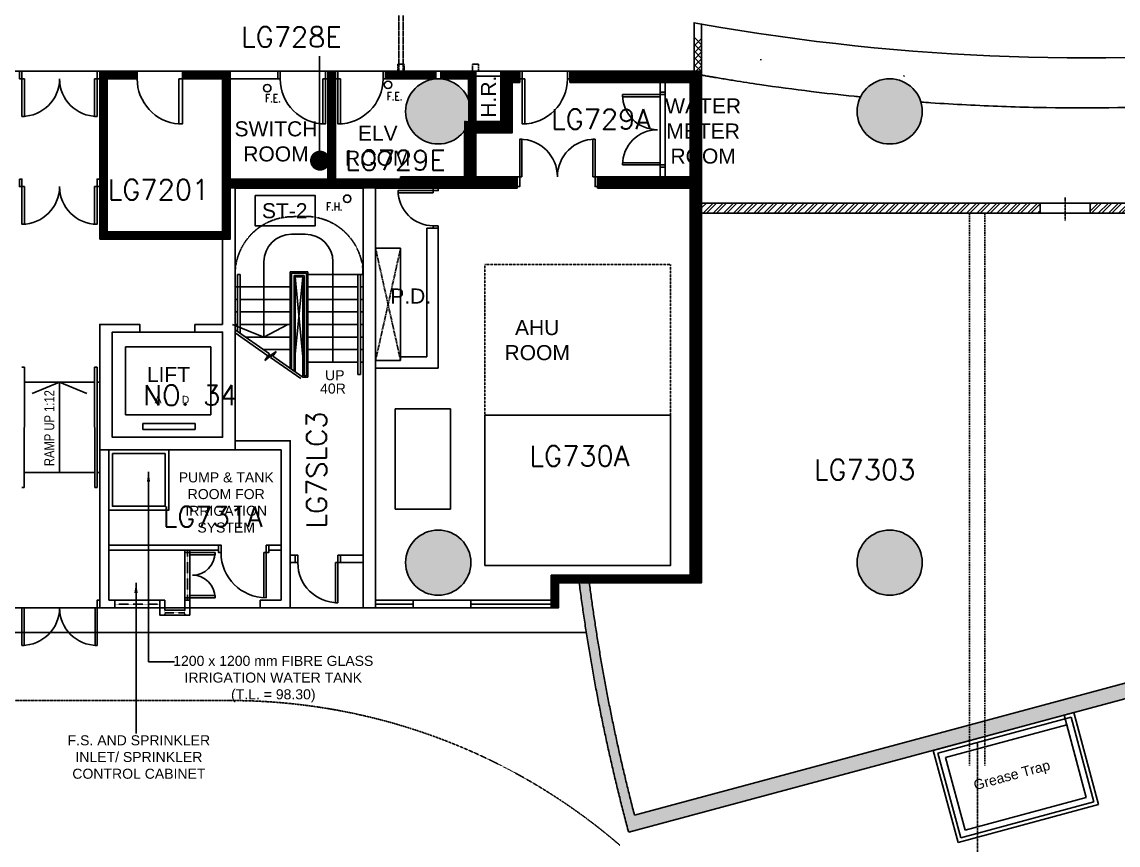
# Model space of a CAD drawing. Header units: millimetres. Extents: x -203861 to 22103, y -44552 to 100121.
# Drawn here: x -110300 to -88446, y 1167 to 17585 of the extents above; entities that cross this region are included whole.
import ezdxf

# ---------------------------------------------------------------- set-up
doc = ezdxf.new("R2010")
doc.units = ezdxf.units.MM
for name, pattern in [('s2097a$0$CENTER', [2, 1.25, -0.25, 0.25, -0.25]), ('s2097a$0$HIDDEN', [0.375, 0.25, -0.125]), ('s2097a$0$HIDDEN2', [4.7625, 3.175, -1.5875]), ('s2097a$0$LG5plan$0$HIDDEN', [0.375, 0.25, -0.125]), ('s2097a$0$LG7plan$0$DASHED', [19.05, 12.7, -6.35]), ('s2097a$0$LG7plan$0$HIDDEN', [9.525, 6.35, -3.175])]:
    doc.linetypes.add(name, pattern=pattern)
for name, color, linetype in [('s2097a$0$A-glaz', 1, 'Continuous'), ('s2097a$0$A-WallExt', 3, 'Continuous'), ('s2097a$0$Canteen', 6, 'Continuous'), ('s2097a$0$ceiling', 3, 'Continuous'), ('s2097a$0$Cloud', 1, 'Continuous'), ('s2097a$0$core2905$0$A-glaz', 1, 'Continuous'), ('s2097a$0$core2905$0$dr', 1, 'Continuous'), ('s2097a$0$core2905$0$txt1', 4, 'Continuous'), ('s2097a$0$core2905$0$txt2', 4, 'Continuous'), ('s2097a$0$dr', 1, 'Continuous'), ('s2097a$0$EVA', 7, 's2097a$0$HIDDEN'), ('s2097a$0$Ex-.Rm_Name', 4, 'Continuous'), ('s2097a$0$Hatch', 8, 'Continuous'), ('s2097a$0$LG1$0$wall to be demolish', 7, 'Continuous'), ('s2097a$0$LG5plan$0$buila', 14, 's2097a$0$LG5plan$0$HIDDEN'), ('s2097a$0$LG7plan$0$A-WallExt', 3, 'Continuous'), ('s2097a$0$LG7plan$0$Cloud', 1, 'Continuous'), ('s2097a$0$LG7plan$0$core2905$0$dr', 1, 'Continuous'), ('s2097a$0$LG7plan$0$dr', 1, 'Continuous'), ('s2097a$0$LG7plan$0$fitments', 1, 'Continuous'), ('s2097a$0$LG7plan$0$txt1', 4, 'Continuous'), ('s2097a$0$LG7plan$0$wal', 3, 'Continuous'), ('s2097a$0$LG7plan$0$walc', 1, 'Continuous'), ('s2097a$0$lift', 4, 'Continuous'), ('s2097a$0$LP - Built-in Furn (High)', 2, 'Continuous'), ('s2097a$0$LP - Built-in Furn (Low) DN', 2, 'Continuous'), ('s2097a$0$LP - Screen Partition', 3, 'Continuous'), ('s2097a$0$ROOM-NO', 4, 'Continuous'), ('s2097a$0$s2118a$0$20', 7, 'Continuous'), ('s2097a$0$stair', 1, 'Continuous'), ('s2097a$0$Structure', 2, 'Continuous'), ('s2097a$0$Text-1', 1, 'Continuous'), ('s2097a$0$ust-drain2', 3, 'Continuous'), ('s2097a$0$wal', 3, 'Continuous'), ('s2097a$0$walc', 1, 'Continuous')]:
    doc.layers.add(name, color=color, linetype=linetype)
doc.styles.add('s2097a$0$ARIAL', font='arial.ttf', dxfattribs={"width": 0.8})
doc.styles.add('s2097a$0$core2905$0$Standard', font='txt')
doc.styles.add('s2097a$0$ROMAND', font='romand.shx', dxfattribs={"height": 150})
doc.styles.add('s2097a$0$ROMANS', font='romans.shx', dxfattribs={"width": 0.8})
doc.styles.add('s2097a$0$STANDARD', font='SIMPLEX')
doc.styles.add('s2097a$0$txt1LG7$0$Standard', font='TAHOMA.TTF')
doc.dimstyles.new('s2097a$0$txt1LG7$0$ISO-25', dxfattribs={"dimtxt": 2.5, "dimasz": 2.5, "dimexe": 1.25, "dimexo": 0.625, "dimtad": 1, "dimtxsty": 's2097a$0$txt1LG7$0$Standard', "dimcen": 2.5, "dimadec": 0, "dimazin": 0, "dimtfac": 1, "dimtmove": 0, "dimatfit": 3, "dimfxl": 1, "dimarcsym": 0})
pattern_1 = [(45, (-1932086.314, -565739.1127), (-2.2450640303, 2.2450640303), [])]

# ---------------------------------------------------------------- blocks, each defined once
blk = doc.blocks.new('s2097a$0$SY-FE001')
blk.add_circle((0, 0), 0.75)
at = {"style": 's2097a$0$ROMANS', "width": 0.8}
blk.add_attdef('F.E.1', (1.5, 0.75), '', height=1.6, dxfattribs=at)
blk = doc.blocks.new('s2097a$0$d900')
at = {"layer": 's2097a$0$dr', "linetype": 'Continuous'}
for points in [[(-113717, -86306), (-113717, -86356), (-113867, -86356), (-113867, -86306)], [(-113867, -86406), (-113867, -86356), (-114767, -86356), (-114767, -86406)]]:
    blk.add_lwpolyline(points, close=True, dxfattribs=at)
blk.add_arc((-113867, -86356), 900, 180, 270, dxfattribs=at)
blk = doc.blocks.new('s2097a$0$LG7plan$0$d900')
at = {"layer": 's2097a$0$LG7plan$0$dr', "linetype": 'Continuous'}
for points in [[(-113717, -86306), (-113717, -86356), (-113867, -86356), (-113867, -86306)], [(-113867, -86406), (-113867, -86356), (-114767, -86356), (-114767, -86406)]]:
    blk.add_lwpolyline(points, close=True, dxfattribs=at)
blk.add_arc((-113867, -86356), 900, 180, 270, dxfattribs=at)
blk = doc.blocks.new('s2097a')
h = blk.add_hatch()
h.set_pattern_fill('ANSI37', color=8, scale=30, style=0)
h.set_pattern_definition([(45, (-1932086.31, -565739.11), (-67.351921, 67.351921), []), (135, (-1932086.31, -565739.11), (-67.351921, -67.351921), [])])
h.paths.add_polyline_path([(-96749.8, 17240.4), (-96899.8, 17267.4), (-96899.3, 16600.1), (-96749.3, 16600.1)])
h = blk.add_hatch()
h.set_pattern_fill('ANSI32', color=8, scale=15, style=0)
h.set_pattern_definition([(45, (-1932086.31, -565819.11), (-101.027881, 101.027881), []), (45, (-1932018.96, -565819.11), (-101.027881, 101.027881), [])])
h.paths.add_polyline_path([(-89999.9, 13770.6), (-89999.9, 13970.6), (-96749.7, 13970.6), (-96749.8, 13770.6)])
h.paths.add_polyline_path([(-85899.9, 13770.6), (-85899.9, 13970.6), (-87716.2, 13970.6), (-87735.1, 13951.7), (-87754.1, 13970.6), (-88999.9, 13970.6), (-88999.9, 13770.6)])
at = {"layer": 's2097a$0$Hatch'}
h = blk.add_hatch(dxfattribs=at)
h.set_pattern_fill('ANSI31', color=256, style=0)
h.set_pattern_definition([(45, (-532062.9428, -46333.6953), (-2.24506403, 2.24506403), [])])
edge = h.paths.add_edge_path()
edge.add_line((-106149.9, 14450.1), (-106149.9, 16600.1))
edge.add_line((-106149.9, 16600.1), (-106299.9, 16600.1))
edge.add_line((-106299.9, 13400.1), (-106299.9, 16600.1))
edge.add_line((-106299.9, 13250.1), (-106149.9, 13250.1))
edge.add_line((-106149.9, 13250.1), (-106149.9, 14450.1))
edge.add_line((-108749.9, 13250.1), (-106299.9, 13250.1))
edge.add_line((-106299.9, 13400.1), (-108599.9, 13400.1))
edge.add_line((-108599.9, 13400.1), (-108599.9, 16600.1))
edge.add_line((-108749.9, 13250.1), (-108749.9, 16600.1))
edge.add_line((-108749.9, 16600.1), (-108599.9, 16600.1))
h = blk.add_hatch(dxfattribs=at)
h.set_pattern_fill('ANSI31', color=256, style=0)
h.set_pattern_definition(pattern_1)
edge = h.paths.add_edge_path()
edge.add_line((-108599.9, 16450.1), (-108003, 16450.1))
edge.add_line((-108003, 16450.1), (-108003, 16600.1))
edge.add_line((-108003, 16600.1), (-108599.9, 16600.1))
edge.add_line((-108599.9, 16450.1), (-108599.9, 16600.1))
h = blk.add_hatch(dxfattribs=at)
h.set_pattern_fill('ANSI31', color=256, style=0)
h.set_pattern_definition(pattern_1)
edge = h.paths.add_edge_path()
edge.add_line((-106299.9, 16450.1), (-106299.9, 16600.1))
edge.add_line((-106299.9, 16450.1), (-107099.9, 16450.1))
edge.add_line((-107099.9, 16450.1), (-107099.9, 16600.1))
edge.add_line((-107099.9, 16600.1), (-106299.9, 16600.1))
h = blk.add_hatch(dxfattribs=at)
h.set_pattern_fill('ANSI31', color=256, style=0)
h.set_pattern_definition(pattern_1)
edge = h.paths.add_edge_path()
edge.add_line((-106149.9, 14270.1), (-106149.9, 14450.1))
edge.add_line((-106149.9, 14450.1), (-104199.9, 14450.1))
edge.add_line((-104199.9, 14450.1), (-104199.9, 16600.1))
edge.add_line((-104199.9, 16600.1), (-104049.9, 16600.1))
edge.add_line((-104049.9, 16600.1), (-104049.9, 14450.1))
edge.add_line((-104049.9, 14450.1), (-103249.9, 14450.1))
edge.add_line((-103249.9, 14450.1), (-103249.9, 14270.1))
edge.add_line((-103249.9, 14270.1), (-106149.9, 14270))
h = blk.add_hatch(dxfattribs=at)
h.set_pattern_fill('ANSI31', color=256, style=0)
h.set_pattern_definition(pattern_1)
edge = h.paths.add_edge_path()
edge.add_line((-100749.7, 16600), (-100374.7, 16600))
edge.add_line((-100374.7, 16600), (-100374.7, 16375))
edge.add_line((-100374.7, 16375), (-100524.7, 16375))
edge.add_line((-100524.7, 16375), (-100524.7, 15375.1))
edge.add_line((-100524.7, 15375.1), (-101249.9, 15375))
edge.add_line((-101249.9, 15375), (-101249.9, 14495))
edge.add_line((-101249.9, 14495), (-100424.5, 14495.1))
edge.add_line((-100424.5, 14495.1), (-100424.5, 14270))
edge.add_line((-100424.5, 14270), (-103249.9, 14270.1))
edge.add_line((-103249.9, 14270.1), (-103249.9, 14450.1))
edge.add_line((-103249.9, 14450.1), (-102749.9, 14450))
edge.add_line((-102749.9, 14450), (-102749.9, 14495.1))
edge.add_line((-102749.9, 14495.1), (-101474.9, 14495))
edge.add_line((-101474.9, 14495), (-101474.9, 15416.9))
edge.add_line((-101474.9, 15416.9), (-101474.9, 15600))
edge.add_line((-101474.9, 15600), (-100749.7, 15600))
edge.add_line((-100749.7, 15600), (-100749.9, 16600))
h = blk.add_hatch(dxfattribs=at)
h.set_pattern_fill('ANSI31', color=256, style=0)
h.set_pattern_definition(pattern_1)
h.paths.add_polyline_path([(-102051.1, 16600.1), (-103049.9, 16600.1), (-103049.9, 16450.3), (-102051.1, 16450.3)])
h = blk.add_hatch(color=256, dxfattribs=at)
edge = h.paths.add_edge_path()
edge.add_arc((-101999.9, 15800.1), 650, 0, 360)
h = blk.add_hatch(dxfattribs=at)
h.set_pattern_fill('ANSI31', color=256, style=0)
h.set_pattern_definition(pattern_1)
h.paths.add_polyline_path([(-101249.9, 15600), (-101249.7, 16600), (-101951.1, 16600.1), (-101951.1, 16450.2), (-101399.9, 16450.1), (-101399.9, 15600)])
h = blk.add_hatch(dxfattribs=at)
h.set_pattern_fill('ANSI31', color=256, style=0)
h.set_pattern_definition(pattern_1)
h.paths.add_polyline_path([(-96749.8, 13850.6), (-96749.3, 16598.7), (-99374.7, 16600.1), (-99374.7, 16375.1), (-96976.1, 16375.1), (-96976.1, 13850.7)])
h = blk.add_hatch(color=256, dxfattribs=at)
edge = h.paths.add_edge_path()
edge.add_arc((-92999.9, 15800.1), 650, 0, 180)
edge.add_arc((-92999.9, 15800.1), 650, 180, 360)
h = blk.add_hatch(dxfattribs=at)
h.set_pattern_fill('ANSI31', color=256, style=0)
h.set_pattern_definition(pattern_1)
h.paths.add_polyline_path([(-96976.1, 14270), (-98824.5, 14270), (-98824.5, 14495.1), (-96976.1, 14495.1)])
h = blk.add_hatch(dxfattribs=at)
h.set_pattern_fill('ANSI31', color=256, style=0)
h.set_pattern_definition(pattern_1)
h.paths.add_polyline_path([(-96749.8, 13850.6), (-96976.1, 13850.6), (-96976.1, 6550.1), (-99749.9, 6550.1), (-99749.9, 5900.1), (-99599.9, 5900.1), (-99599.9, 6400.1), (-96751.1, 6400.1)])
h = blk.add_hatch(color=256, dxfattribs=at)
edge = h.paths.add_edge_path()
edge.add_arc((-101999.9, 6800.1), 650, 0, 360)
h = blk.add_hatch(color=256, dxfattribs=at)
edge = h.paths.add_edge_path()
edge.add_arc((-92999.9, 6800.1), 650, 0, 180)
edge.add_arc((-92999.9, 6800.1), 650, 180, 360)
blk.add_hatch(color=256, dxfattribs=at).paths.add_polyline_path([(-87454.8, 4314.7), (-87493.8, 4459.5), (-87493.8, 4459.5), (-87532.7, 4604.3), (-98086.8, 1764, -0.0314116), (-98987.8, 6400.1), (-99189.5, 6400.1, 0.0335792), (-98203.2, 1422)])
at = {"color": 4, "linetype": 'Continuous'}
for p, q in [((-89999.9, 13770.6), (-96749.8, 13770.6)), ((-89999.9, 13970.6), (-96749.7, 13970.6)), ((-85899.9, 13970.6), (-88999.9, 13970.6)), ((-85899.9, 13770.6), (-88999.9, 13770.6))]:
    blk.add_line(p, q, dxfattribs=at)
at = {"color": 9}
blk.add_lwpolyline([(-115199.9, 16600.1), (-96749.3, 16600.1), (-96751.1, 6400.1), (-99599.9, 6400.1), (-99599.9, 5900.1), (-145300, 5900.1), (-145300, 6305.1), (-146300, 6305.1), (-146300, 10745.1), (-144944.8, 10745.1), (-144944.8, 10945.1), (-143449.9, 10945.1), (-143449.9, 14950.1), (-129124.9, 14950.1), (-128949.9, 18800.1), (-123799.9, 18800.1), (-123799.9, 15950.1), (-122399.9, 15950.1), (-122399.9, 16600.1), (-116199.9, 16600.1)], dxfattribs=at)
at = {"color": 4, "linetype": 'Continuous'}
for points in [[(-96749.3, 16598.7), (-96749.8, 17540.4), (-96899.8, 17567.4), (-96899.3, 16600.1)], [(-89999.9, 13770.6), (-89999.9, 13970.6)], [(-88999.9, 13770.6), (-88999.9, 13970.6)]]:
    blk.add_lwpolyline(points, dxfattribs=at)
at = {"color": 1, "linetype": 's2097a$0$CENTER', "ltscale": 15}
blk.add_lwpolyline([(-89499.9, 13626.9), (-89499.9, 14084.8)], dxfattribs=at)
at = {"color": 1, "linetype": 'Continuous', "ltscale": 3}
for points in [[(-89999.9, 13970.6), (-88999.9, 13970.6)], [(-88999.9, 13770.6), (-89999.9, 13770.6)]]:
    blk.add_lwpolyline(points, dxfattribs=at)
at = {"layer": 's2097a$0$A-glaz'}
for p, q in [((-102858.1, 9869.9), (-102858.1, 7869.9)), ((-101758.1, 9869.9), (-102858.1, 9869.9)), ((-101758.1, 7869.9), (-101758.1, 9869.9)), ((-102858.1, 7869.9), (-101758.1, 7869.9))]:
    blk.add_line(p, q, dxfattribs=at)
blk.add_lwpolyline([(-101068.2, 6745), (-97368.2, 6745), (-97368.2, 9745), (-101068.2, 9745)], close=True, dxfattribs=at)
at = {"layer": 's2097a$0$A-WallExt'}
for p, q in [((-108749.9, 13250.1), (-108749.9, 16600.1)), ((-108749.9, 16600.1), (-108599.9, 16600.1)), ((-108599.9, 16600.1), (-108599.9, 16600.1)), ((-106149.9, 14450.1), (-106149.9, 16400.1)), ((-99449.8, 16600.1), (-96749.3, 16600.1)), ((-96749.3, 16600.1), (-96751.1, 6400.1)), ((-106049.9, 9050.1), (-106049.9, 14270.1)), ((-103249.9, 13170), (-103249.9, 11990.1)), ((-103249.9, 12990.1), (-103249.9, 12990.1)), ((-103249.9, 12990.1), (-103249.9, 12990.1)), ((-105129.9, 9050.1), (-106049.9, 9050.1)), ((-105129.9, 6050.1), (-105129.9, 9050.1)), ((-104849.9, 6800.1), (-104949.9, 6800.2)), ((-96976.1, 6550.1), (-99749.9, 6550.1)), ((-96751.1, 6400.1), (-99599.9, 6400.1)), ((-105249.9, 6050.1), (-105129.9, 6050.1)), ((-104949.9, 5900.2), (-104949.9, 5900.2))]:
    blk.add_line(p, q, dxfattribs=at)
for points in [[(-108599.9, 13400.1), (-108599.9, 16600.1)], [(-108599.9, 16450.1), (-108003, 16450.1), (-108003, 16600.1), (-108599.9, 16600.1)], [(-108599.9, 16450.1), (-108599.9, 16450.1)], [(-106299.9, 16450.1), (-107099.9, 16450.1), (-107099.9, 16600.1)], [(-107099.9, 16600.1), (-106299.9, 16600.1)], [(-106299.9, 13400.1), (-108599.9, 13400.1), (-108599.9, 13400.1)], [(-108749.9, 13250.1), (-106299.9, 13250.1)], [(-107949.9, 11400.1), (-108499.9, 11400.1), (-108499.9, 9300.1), (-106299.9, 9300.1), (-106299.9, 11400.1), (-106849.9, 11400.1)], [(-106049.9, 9230.1), (-104949.9, 9230.1), (-104949.9, 6050.2)], [(-108569.9, 9050.1), (-108569.9, 6050.1)], [(-104949.9, 6950.2), (-104849.9, 6950.1), (-104849.9, 6800.1)], [(-103499.9, 6800.2), (-103949.9, 6800.1), (-103949.9, 6950.1), (-103499.9, 6950.2)], [(-108749.9, 6050.1), (-108749.9, 6050.1)], [(-104949.9, 6050.2), (-104949.9, 6050.2), (-104949.9, 5900.2)]]:
    blk.add_lwpolyline(points, dxfattribs=at)
at = {"layer": 's2097a$0$Canteen', "color": 1}
blk.add_line((-104367.1, 14789.3), (-104367.1, 16903.4), dxfattribs=at)
at = {"layer": 's2097a$0$Canteen', "color": 1, "const_width": 200}
blk.add_lwpolyline([(-104455.9, 14817.7, 1), (-104255.9, 14817.7, 1)], format="xyb", close=True, dxfattribs=at)
at = {"layer": 's2097a$0$ceiling', "color": 9}
blk.add_lwpolyline([(-106149.9, 16449.9), (-105199.9, 16449.9), (-105199.9, 16600.1), (-106149.9, 16600.1)], close=True, dxfattribs=at)
at = {"layer": 's2097a$0$Cloud'}
blk.add_line((-101249.7, 16600), (-100749.7, 16600), dxfattribs=at)
at = {"layer": 's2097a$0$core2905$0$A-glaz'}
for p, q in [((-101758.1, 9869.9), (-102858.1, 9869.9)), ((-102858.1, 9869.9), (-102858.1, 7869.9)), ((-101758.1, 7869.9), (-101758.1, 9869.9)), ((-102858.1, 7869.9), (-101758.1, 7869.9))]:
    blk.add_line(p, q, dxfattribs=at)
at = {"layer": 's2097a$0$core2905$0$dr', "linetype": 'Continuous'}
for p, q in [((-104049.9, 6800.1), (-104049.9, 6000.1)), ((-103999.9, 6800.1), (-104049.9, 6800.1)), ((-103999.9, 6800.1), (-103999.9, 6000.1)), ((-104049.9, 6000.1), (-103999.9, 6000.1))]:
    blk.add_line(p, q, dxfattribs=at)
for points in [[(-107174.9, 16450.1), (-107174.9, 15550.1), (-107099.9, 15550.1), (-107099.9, 16450.1)], [(-104849.9, 6950.1), (-104799.9, 6950.1), (-104799.9, 6800.1), (-104849.9, 6800.1)], [(-103999.9, 6950.1), (-103949.9, 6950.1), (-103949.9, 6800.1), (-103999.9, 6800.1)], [(-108749.9, 6050.1), (-108799.9, 6050.1), (-108799.9, 5900.1), (-108749.9, 5900.1)], [(-110258.2, 5900.1), (-110299.9, 5900.1), (-110299.9, 5150.1), (-110258.2, 5150.1)], [(-108841.6, 5900.1), (-108799.9, 5900.1), (-108799.9, 5150.1), (-108841.6, 5150.1)]]:
    blk.add_lwpolyline(points, close=True, dxfattribs=at)
blk.add_lwpolyline([(-103499.9, 5900.1), (-104949.9, 5900.2)], dxfattribs=at)
for centre, radius, start, end in [((-107099.9, 16450.1), 903.1, 179.99974, 265.23688), ((-103999.9, 6800.1), 800, 180, 270), ((-110299.9, 5900.1), 750, 270, 0), ((-108799.9, 5900.1), 750, 180, 270)]:
    blk.add_arc(centre, radius, start, end, dxfattribs=at)
at = {"layer": 's2097a$0$core2905$0$txt2', "color": 6, "linetype": 'Continuous'}
for p, q in [((-105365.2, 10963.4), (-106049.9, 11446.7)), ((-105397.4, 10927.2), (-106049.9, 11384.4)), ((-105295.6, 10959.7), (-105459, 10833.4)), ((-105459, 10833.4), (-105397.4, 10927.2)), ((-105428.2, 10867.4), (-105364.2, 10965)), ((-105331.1, 10942.5), (-105428.2, 10867.4)), ((-105295.6, 10959.7), (-105344.2, 10890.1)), ((-105331.5, 10942.2), (-105232.3, 11014.4)), ((-105232.3, 11014.4), (-105298.7, 10919.3)), ((-104741.1, 10470), (-105344.2, 10890.1)), ((-104699.7, 10500.1), (-105298.7, 10919.3))]:
    blk.add_line(p, q, dxfattribs=at)
at = {"layer": 's2097a$0$dr'}
for p, q in [((-105999.9, 12550.1), (-105949.9, 12550.1)), ((-103599.9, 10550.1), (-103549.9, 10550.1))]:
    blk.add_line(p, q, dxfattribs=at)
at = {"layer": 's2097a$0$dr', "linetype": 'Continuous'}
for points in [[(-110349.9, 16600.1), (-110299.9, 16600.1), (-110299.9, 16450.1), (-110349.9, 16450.1)], [(-110249.9, 16450.1), (-110299.9, 16450.1), (-110299.9, 15700.1), (-110249.9, 15700.1)], [(-108849.9, 16450.1), (-108799.9, 16450.1), (-108799.9, 15700.1), (-108849.9, 15700.1)], [(-108749.9, 16600.1), (-108799.9, 16600.1), (-108799.9, 16450.1), (-108749.9, 16450.1)], [(-105199.9, 16600.2), (-105149.9, 16600.2), (-105149.9, 16450.2), (-105199.9, 16450.2)], [(-105199.9, 16600.2), (-105149.9, 16600.2), (-105149.9, 16450.2), (-105199.9, 16450.2)], [(-103049.9, 16600.2), (-103099.9, 16600.2), (-103099.9, 16450.2), (-103049.9, 16450.2)], [(-103049.9, 16600.2), (-103099.9, 16600.2), (-103099.9, 16450.2), (-103049.9, 16450.2)], [(-110349.9, 14450.1), (-110299.9, 14450.1), (-110299.9, 14300.1), (-110349.9, 14300.1)], [(-108749.9, 14450.1), (-108799.9, 14450.1), (-108799.9, 14300.1), (-108749.9, 14300.1)], [(-110249.9, 14300.1), (-110299.9, 14300.1), (-110299.9, 13550.1), (-110249.9, 13550.1)], [(-108849.9, 14300.1), (-108799.9, 14300.1), (-108799.9, 13550.1), (-108849.9, 13550.1)]]:
    blk.add_lwpolyline(points, close=True, dxfattribs=at)
for centre, start, end in [((-110299.9, 16450.1), 270, 0), ((-108799.9, 16450.1), 180, 270), ((-110299.9, 14300.1), 270, 0), ((-108799.9, 14300.1), 180, 270)]:
    blk.add_arc(centre, 750, start, end, dxfattribs=at)
at = {"layer": 's2097a$0$EVA', "color": 8, "ltscale": 10}
for p, q in [((-106157.3, 4050.1), (-131693.5, 4050.1)), ((-91249.9, 3194.6), (-91249.9, -2139.7))]:
    blk.add_line(p, q, dxfattribs=at)
blk.add_arc((-106147.5, -7849.9), 11900, 49.26548, 90.04737, dxfattribs=at)
at = {"layer": 's2097a$0$Ex-.Rm_Name'}
blk.add_line((-89263.2, 2792.4), (-89523.1, 3758.1), dxfattribs=at)
at = {"layer": 's2097a$0$LG1$0$wall to be demolish', "color": 8, "linetype": 's2097a$0$HIDDEN'}
blk.add_lwpolyline([(-103499.9, 12557.2, 0.4142136), (-104649.9, 13707.2), (-104899.9, 13700.1, 0.4142136), (-106049.9, 12550.1)], format="xyb", dxfattribs=at)
at = {"layer": 's2097a$0$LG1$0$wall to be demolish', "color": 1, "linetype": 's2097a$0$HIDDEN', "ltscale": 2.5}
blk.add_lwpolyline([(-101068.2, 9745), (-97368.2, 9745), (-97368.2, 12745), (-101068.2, 12745)], close=True, dxfattribs=at)
at = {"layer": 's2097a$0$LG5plan$0$buila', "color": 8, "ltscale": 200}
blk.add_lwpolyline([(-102899.9, 36050.1), (-132749.9, 36050.1), (-132749.9, 14900.1), (-122174.9, 14900.1), (-122174.9, 5405.1), (-99044.4, 5405.1)], dxfattribs=at)
at = {"layer": 's2097a$0$LG7plan$0$A-WallExt'}
for p, q in [((-99374.7, 16375.1), (-96976.1, 16375.1)), ((-96976.1, 16375.1), (-96976.1, 14495)), ((-96976.1, 14270), (-96976.1, 6550.1)), ((-102224.9, 13470.1), (-101999.9, 13470)), ((-102224.9, 10905.1), (-102224.9, 13470.1)), ((-101999.9, 10680.1), (-101999.9, 13470)), ((-103249.9, 10830.1), (-102749.9, 10830.1)), ((-102749.9, 10830.1), (-102749.9, 10905.1)), ((-102749.9, 10905.1), (-102224.9, 10905.1)), ((-103249.9, 10680.1), (-101999.9, 10680.1)), ((-106379.9, 7050.1), (-106379.9, 7150.1)), ((-105379.9, 7050.1), (-105379.9, 7150.1))]:
    blk.add_line(p, q, dxfattribs=at)
for points in [[(-108749.9, 9050.1), (-108749.9, 5900.1), (-107549.9, 5900.1)], [(-105129.9, 6050.1), (-105549.9, 6050.2), (-105549.9, 6050.2), (-105549.9, 5900.2), (-104949.9, 5900.1)]]:
    blk.add_lwpolyline(points, dxfattribs=at)
at = {"layer": 's2097a$0$LG7plan$0$Cloud'}
for p, q in [((-101249.9, 16600), (-100749.9, 16600)), ((-101249.9, 16500), (-100749.9, 16500.1)), ((-97576.2, 16375.1), (-97576.2, 14495)), ((-97476.1, 16375.1), (-97476.1, 14495)), ((-103249.9, 13070), (-102749.9, 13070))]:
    blk.add_line(p, q, dxfattribs=at)
at = {"layer": 's2097a$0$LG7plan$0$core2905$0$dr', "linetype": 'Continuous'}
for p, q in [((-106949.9, 7050.1), (-106949.9, 6050.1)), ((-105479.9, 7000.1), (-105479.9, 6101.5)), ((-105429.9, 7000.1), (-105479.9, 7000.1)), ((-105429.9, 7000.1), (-105429.9, 6100.1))]:
    blk.add_line(p, q, dxfattribs=at)
for points in [[(-97476.1, 16185.1), (-97476.1, 16135.1), (-97576.1, 16135.1), (-97576.1, 16185.1)], [(-97576.1, 16093.4), (-97576.1, 16135.1), (-98326.1, 16135.1), (-98326.1, 16093.4)], [(-100332.9, 14495.1), (-100374.5, 14495.1), (-100374.5, 15245.1), (-100332.9, 15245.1)], [(-98916.2, 14495.1), (-98874.5, 14495.1), (-98874.5, 15245.1), (-98916.2, 15245.1)], [(-97576.1, 14776.8), (-97576.1, 14735.1), (-98326.1, 14735.1), (-98326.1, 14776.8)], [(-97476.1, 14685.1), (-97476.1, 14735.1), (-97576.1, 14735.1), (-97576.1, 14685.1)], [(-100424.5, 14300.2), (-100374.5, 14300.2), (-100374.5, 14495.1), (-100424.5, 14495.1)], [(-98824.5, 14300.2), (-98874.5, 14300.2), (-98874.5, 14495.1), (-98824.5, 14495.1)], [(-102099.9, 14178.4), (-102099.9, 14220), (-102799.9, 14220), (-102799.9, 14178.4)], [(-101999.9, 14270), (-101999.9, 14220), (-102099.9, 14220), (-102099.9, 14270)], [(-101999.9, 13520), (-101999.9, 13470), (-102099.9, 13470), (-102099.9, 13520)], [(-107049.9, 7050.1), (-107049.9, 7000.1), (-106949.9, 7000.1), (-106949.9, 7050.1)], [(-106949.9, 6958.5), (-106949.9, 7000.1), (-106449.9, 7000.1), (-106449.9, 6958.5)], [(-106379.9, 7150.1), (-106329.9, 7150.1), (-106329.9, 7000.1), (-106379.9, 7000.1)], [(-105429.9, 7150.1), (-105379.9, 7150.1), (-105379.9, 7000.1), (-105429.9, 7000.1)], [(-106949.9, 6141.8), (-106949.9, 6100.1), (-106449.9, 6100.1), (-106449.9, 6141.8)], [(-107049.9, 6050.1), (-107049.9, 6100.1), (-106949.9, 6100.1), (-106949.9, 6050.1)]]:
    blk.add_lwpolyline(points, close=True, dxfattribs=at)
blk.add_lwpolyline([(-107049.9, 6050.1), (-107049.9, 7050.1)], dxfattribs=at)
for centre, radius, start, end in [((-97626.1, 16135.1), 700, 180, 270), ((-97626.1, 14735.1), 700, 90, 180), ((-100374.5, 14495.1), 750, 0, 90), ((-98874.5, 14495.1), 750, 90, 180), ((-102099.9, 14220), 700, 180, 270), ((-106899.9, 7000.1), 450, 270, 0), ((-105429.9, 7000.1), 900, 180, 270), ((-106899.9, 6100.1), 450, 0, 90)]:
    blk.add_arc(centre, radius, start, end, dxfattribs=at)
at = {"layer": 's2097a$0$LG7plan$0$dr', "linetype": 'Continuous'}
blk.add_lwpolyline([(-99374.7, 16600.1), (-99424.7, 16600.1), (-99424.7, 16450.1), (-99374.7, 16450.1)], close=True, dxfattribs=at)
at = {"layer": 's2097a$0$LG7plan$0$fitments', "linetype": 'Continuous'}
for points in [[(-108569.9, 9050.1), (-107369.9, 9050.1), (-107369.9, 7850.1), (-108569.9, 7850.1)], [(-108494.9, 8975.1), (-107444.9, 8975.1), (-107444.9, 7925.1), (-108494.9, 7925.1)]]:
    blk.add_lwpolyline(points, close=True, dxfattribs=at)
at = {"layer": 's2097a$0$LG7plan$0$txt1', "color": 1, "linetype": 's2097a$0$LG7plan$0$HIDDEN', "ltscale": 3}
for points in [[(-102749.9, 13070), (-103249.9, 10830.1)], [(-103249.9, 13070), (-102749.9, 10830.1)]]:
    blk.add_lwpolyline(points, dxfattribs=at)
at = {"layer": 's2097a$0$LG7plan$0$wal'}
for p, q in [((-100374.7, 16600.1), (-100374.7, 16375)), ((-99374.7, 16600.1), (-99374.7, 16375.1)), ((-102749.9, 14450.1), (-104049.9, 14450.1)), ((-100424.5, 14495.1), (-101249.9, 14495)), ((-96976.1, 14495), (-98824.5, 14495.1)), ((-98824.5, 14495.1), (-98824.5, 14270)), ((-101249.9, 14270), (-103249.9, 14270)), ((-100424.5, 14270), (-101249.9, 14270)), ((-98824.5, 14270), (-96976.1, 14270)), ((-108569.9, 7150.1), (-106379.9, 7150.1)), ((-108569.9, 7050.1), (-107049.9, 7050.1)), ((-107049.9, 7050.1), (-106379.9, 7050.1)), ((-105379.9, 7150.1), (-105129.9, 7150.1)), ((-105379.9, 7050.1), (-105129.9, 7050.1)), ((-108569.9, 6050.1), (-107449.9, 6050.1)), ((-107049.9, 6050.1), (-106949.9, 6050.1)), ((-108449.9, 5900.1), (-107549.9, 5900.1))]:
    blk.add_line(p, q, dxfattribs=at)
at = {"layer": 's2097a$0$LG7plan$0$wal', "linetype": 'Continuous'}
blk.add_line((-106949.9, 6050.1), (-106949.9, 5750.1), dxfattribs=at)
at = {"layer": 's2097a$0$LG7plan$0$wal'}
for points in [[(-100749.7, 15600.1), (-100749.7, 16600)], [(-100524.7, 15375.1), (-100524.7, 16375), (-100374.6, 16375.1)], [(-100749.7, 15600.1), (-101249.9, 15600)], [(-102749.9, 14495.1), (-101474.9, 14495), (-101474.9, 15416.9)], [(-100524.7, 15375.1), (-101249.9, 15375)], [(-101249.9, 14495), (-101249.9, 15375)], [(-102749.9, 14450.1), (-102749.9, 14495.1)], [(-98824.5, 14495.1), (-98824.5, 14495.1)], [(-107549.9, 6050.1), (-107549.9, 5750.1), (-106949.9, 5750.1)], [(-107449.9, 6050.1), (-107449.9, 5850.1), (-107049.9, 5850.1), (-107049.9, 6050.1)]]:
    blk.add_lwpolyline(points, dxfattribs=at)
at = {"layer": 's2097a$0$LG7plan$0$walc'}
blk.add_line((-102749.9, 10905.1), (-102749.9, 13070), dxfattribs=at)
at = {"layer": 's2097a$0$LG7plan$0$walc', "linetype": 's2097a$0$LG7plan$0$DASHED', "ltscale": 0.05}
for p, q in [((-106999.9, 7050.1), (-106999.9, 6050.1)), ((-106379.9, 7150.1), (-106379.9, 7000.1)), ((-105379.9, 7150.1), (-105379.9, 7000.1)), ((-108449.9, 6050.1), (-108449.9, 5900.1)), ((-108449.9, 5975.1), (-107549.9, 5975.1)), ((-107449.9, 5850.1), (-107449.9, 5750.1)), ((-107449.9, 5800.1), (-107049.9, 5800.1)), ((-107049.9, 5850.1), (-107049.9, 5750.1))]:
    blk.add_line(p, q, dxfattribs=at)
at = {"layer": 's2097a$0$lift', "color": 1}
for p, q in [((-106733.6, 11400.1), (-107949.9, 11400.1)), ((-108233.6, 11106.9), (-106533.6, 11106.9)), ((-108233.6, 9747), (-108233.6, 11106.9)), ((-106533.6, 11106.9), (-106533.6, 9747)), ((-106533.6, 9747), (-108233.6, 9747)), ((-107889.3, 9574.9), (-106843.6, 9574.9)), ((-107889.3, 9454.9), (-107889.3, 9574.9)), ((-106843.6, 9454.9), (-107889.3, 9454.9)), ((-106843.6, 9574.9), (-106843.6, 9454.9))]:
    blk.add_line(p, q, dxfattribs=at)
at = {"layer": 's2097a$0$LP - Built-in Furn (Low) DN', "color": 8}
for points in [[(-95568.6, 16822.5), (-95565.5, 16842.3)], [(-92715.5, 16494.1), (-92713.9, 16514)]]:
    blk.add_lwpolyline(points, dxfattribs=at)
at = {"layer": 's2097a$0$LP - Screen Partition', "color": 1, "linetype": 's2097a$0$HIDDEN2', "ltscale": 5}
for p, q in [((-102784.9, 33680.1), (-102784.9, 16600)), ((-102699.9, 33680.1), (-102699.9, 16600))]:
    blk.add_line(p, q, dxfattribs=at)
at = {"layer": 's2097a$0$LP - Screen Partition', "color": 6, "linetype": 's2097a$0$HIDDEN2', "ltscale": 5}
for points in [[(-102679.9, 16740), (-102804.9, 16740), (-102804.9, 16600), (-102679.9, 16600)], [(-101319.9, 16740), (-101194.9, 16740), (-101194.9, 16600), (-101319.9, 16600)]]:
    blk.add_lwpolyline(points, close=True, dxfattribs=at)
at = {"layer": 's2097a$0$LP - Screen Partition', "color": 8, "linetype": 's2097a$0$HIDDEN2', "ltscale": 5}
blk.add_lwpolyline([(-108599.9, 16600.1), (-108549.9, 16600.1), (-108549.9, 16450.1), (-108599.9, 16450.1)], close=True, dxfattribs=at)
at = {"layer": 's2097a$0$LP - Screen Partition', "ltscale": 8}
blk.add_arc((-89077.6, 60952.1), 44084.5, 259.97747, 276.02561, dxfattribs=at)
for points, knots in [([(-96749.4, 16524.5), (-96723, 16519.9), (-96697.8, 16515.4), (-96653.7, 16507.7), (-96634.7, 16504.4), (-96605.1, 16499.2), (-96594.4, 16497.4), (-96573.2, 16493.7), (-96562.5, 16491.9), (-96530.6, 16486.4), (-96509.3, 16482.7), (-96445.4, 16471.9), (-96402.8, 16464.7), (-96275, 16443.3), (-96189.8, 16429.4), (-95933.9, 16388.3), (-95763.2, 16362), (-95250.5, 16286.3), (-94908.2, 16240.1), (-94279.1, 16163), (-93992.5, 16130.8), (-93664.4, 16097.3), (-93623.3, 16093.1), (-93582.2, 16089)], [32935.3923544, 32935.3923544, 32935.3923544, 32935.3923544, 33007.7195154, 33007.7195154, 33064.1189987, 33064.1189987, 33095.8727871, 33095.8727871, 33127.6265756, 33127.6265756, 33191.1341524, 33191.1341524, 33318.1493061, 33318.1493061, 33572.1796135, 33572.1796135, 34080.2402282, 34080.2402282, 35096.3614577, 35096.3614577, 35945.0148882, 35945.0148882, 36066.6925358, 36066.6925358, 36066.6925358, 36066.6925358]), ([(-92377, 15986), (-92311.1, 15981.3), (-92245.2, 15976.7), (-91943.2, 15956.3), (-91706.9, 15942.3), (-90997.9, 15905.8), (-90524.8, 15888.9), (-89105, 15860.2), (-88157.9, 15870.5), (-86389.9, 15943.6), (-85568.6, 15999.4), (-84749.9, 16076.6)], [37253.1411475, 37253.1411475, 37253.1411475, 37253.1411475, 37447.6111015, 37447.6111015, 38143.8697093, 38143.8697093, 39536.3869247, 39536.3869247, 42321.4213555, 42321.4213555, 44743.7659714, 44743.7659714, 44743.7659714, 44743.7659714])]:
    blk.add_open_spline(points, degree=3, knots=knots, dxfattribs=at)
at = {"layer": 's2097a$0$s2118a$0$20', "color": 8, "linetype": 's2097a$0$HIDDEN', "ltscale": 5}
blk.add_line((-99047.5, 5405.1), (-141106.5, 5405.1), dxfattribs=at)
at = {"layer": 's2097a$0$stair'}
for p, q in [((-105999.9, 11411.6), (-105999.9, 12550.1)), ((-105949.9, 11376.4), (-105949.9, 12550.1)), ((-104624.9, 12575.1), (-104924.9, 12575.1)), ((-104924.9, 12575.1), (-104924.9, 10658.4)), ((-104674.9, 12525.1), (-104874.9, 12525.1)), ((-104874.9, 12525.1), (-104874.9, 10623.3)), ((-104674.9, 10525.1), (-104674.9, 12525.1)), ((-104624.9, 10525.1), (-104624.9, 12575.1)), ((-104599.9, 12550.1), (-103499.9, 12550.1)), ((-103599.9, 10550.1), (-103599.9, 12550.1)), ((-103549.9, 10550.1), (-103549.9, 12550.1)), ((-103499.9, 12550.1), (-103499.9, 10550.1)), ((-106049.9, 12300.1), (-104949.9, 12300.1)), ((-104599.9, 12300.1), (-103599.9, 12300.1)), ((-103549.9, 12300.1), (-103499.9, 12300.1)), ((-106049.9, 12050.1), (-105999.9, 12050.1)), ((-105949.9, 12050.1), (-104949.9, 12050.1)), ((-104599.9, 12050.1), (-103599.9, 12050.1)), ((-103549.9, 12050.1), (-103499.9, 12050.1)), ((-106049.9, 11800.1), (-105999.9, 11800.1)), ((-105949.9, 11800.1), (-104949.9, 11800.1)), ((-104599.9, 11800.1), (-103599.9, 11800.1)), ((-103549.9, 11800.1), (-103499.9, 11800.1)), ((-106049.9, 11550.1), (-105999.9, 11550.1)), ((-105999.9, 11411.6), (-105999.9, 11550.1)), ((-105949.9, 11376.4), (-105949.9, 11550.1)), ((-105949.9, 11550.1), (-104949.9, 11550.1)), ((-104599.9, 11550.1), (-103599.9, 11550.1)), ((-103549.9, 11550.1), (-103499.9, 11550.1)), ((-105841.3, 11300.1), (-104949.9, 11300.1)), ((-104599.9, 11300.1), (-103599.9, 11300.1)), ((-103549.9, 11300.1), (-103499.9, 11300.1)), ((-105488, 11050.1), (-104949.9, 11050.1)), ((-104599.9, 11050.1), (-103599.9, 11050.1)), ((-103549.9, 11050.1), (-103499.9, 11050.1)), ((-104599.9, 10800.1), (-103599.9, 10800.1)), ((-103549.9, 10800.1), (-103499.9, 10800.1)), ((-104674.9, 10525.1), (-104624.9, 10525.1))]:
    blk.add_line(p, q, dxfattribs=at)
at = {"layer": 's2097a$0$stair', "linetype": 'Continuous'}
for p, q in [((-110299.9, 10700.1), (-110249.9, 10700.1)), ((-110252.4, 8300.1), (-110249.9, 10700)), ((-108847.4, 8300.1), (-108849.9, 10700)), ((-108797.4, 8300.1), (-108799.9, 10700)), ((-108849.6, 10400.1), (-110250.2, 10400.1)), ((-109549.9, 10400.1), (-110092.7, 10173.6)), ((-109549.9, 8600.1), (-109549.9, 10400.1)), ((-109549.9, 10400.1), (-109007.1, 10173.6)), ((-108749.9, 10400.1), (-108799.6, 10400.1)), ((-108847.8, 8600.1), (-110252, 8600.1)), ((-108749.9, 8600.1), (-108797.8, 8600.1)), ((-110302.4, 8300.1), (-110252.4, 8300.1)), ((-108797.4, 8300.1), (-108847.4, 8300.1))]:
    blk.add_line(p, q, dxfattribs=at)
blk.add_lwpolyline([(-108799.9, 10700), (-108849.9, 10700)], dxfattribs=at)
at = {"layer": 's2097a$0$Structure', "linetype": 'Continuous'}
for points, const_width in [([(-92349.9, 15800.1, 1), (-93649.9, 15800.1, 1)], 1), ([(-92349.9, 6800.1, 1), (-93649.9, 6800.1, 1)], 5)]:
    blk.add_lwpolyline(points, format="xyb", close=True, dxfattribs=dict(at, const_width=const_width))
for centre in [(-101999.9, 15800.1), (-92999.9, 15800.1), (-101999.9, 6800.1), (-92999.9, 6800.1)]:
    blk.add_circle(centre, 650, dxfattribs=at)
at = {"layer": 's2097a$0$Text-1', "color": 3, "linetype": 'Continuous'}
for p, q in [((-104649.9, 13350.1), (-104924.9, 13350.1)), ((-105474.9, 11300.1), (-105474.9, 12800.1)), ((-104099.9, 12800.1), (-104099.9, 10800.1)), ((-105474.9, 11300.1), (-106099.9, 11550.1)), ((-105474.9, 11300.1), (-104999.9, 11550.1))]:
    blk.add_line(p, q, dxfattribs=at)
at = {"layer": 's2097a$0$Text-1'}
for p, q in [((-104849.7, 12500.1), (-104699.7, 10903.8)), ((-104699.7, 12500.1), (-104849.7, 10955.5))]:
    blk.add_line(p, q, dxfattribs=at)
blk.add_lwpolyline([(-105651, 14120.9), (-104451, 14120.9), (-104451, 13520.9), (-105651, 13520.9)], close=True, dxfattribs=at)
blk.add_circle((-103815, 14057.3), 75, dxfattribs=at)
at = {"layer": 's2097a$0$Text-1', "color": 3, "linetype": 'Continuous'}
for centre, start, end in [((-104924.9, 12800.1), 90, 180), ((-104649.9, 12800.1), 0, 90)]:
    blk.add_arc(centre, 550, start, end, dxfattribs=at)
at = {"layer": 's2097a$0$ust-drain2', "color": 8, "linetype": 's2097a$0$HIDDEN2', "ltscale": 10}
for p, q in [((-91405.4, 13770.6), (-91405.4, 2757.5)), ((-91105.4, 13770.6), (-91105.4, 2757.5))]:
    blk.add_line(p, q, dxfattribs=at)
at = {"layer": 's2097a$0$wal'}
for p, q in [((-106299.9, 16600.1), (-105199.9, 16600.1)), ((-106299.9, 13400.1), (-106299.9, 16600.1)), ((-106149.9, 16449.9), (-105199.9, 16450.1)), ((-105199.9, 16450.2), (-105199.9, 16600.2)), ((-105199.9, 16450.1), (-105199.9, 16600.2)), ((-105199.9, 16600.1), (-105199.9, 16450.2)), ((-104199.9, 16600.1), (-104049.9, 16600.1)), ((-104199.9, 14450.1), (-104199.9, 16600.1)), ((-104049.9, 14450.1), (-104049.9, 16600.1)), ((-103049.9, 16600.4), (-103049.9, 16450.3)), ((-103049.9, 16450.2), (-103049.9, 16600.2)), ((-103049.9, 16450.2), (-103049.9, 16600.2)), ((-100749.7, 16600), (-100749.7, 16600.1)), ((-104393.4, 14450.1), (-106149.9, 14450.1)), ((-104393.4, 14450.1), (-106149.9, 14450.1)), ((-103499.9, 14270.1), (-106049.9, 14270.1)), ((-103499.9, 14270.1), (-106049.9, 14270.1)), ((-103499.9, 14270), (-106049.9, 14270.1)), ((-105599.9, 14270.1), (-105449.9, 14270.1)), ((-104049.9, 14270.1), (-104049.9, 14270.1)), ((-103499.9, 14270.1), (-103499.9, 5900.1)), ((-103249.9, 14270.1), (-103249.9, 5900.1)), ((-106299.9, 11550.1), (-106299.9, 13250.1)), ((-103249.9, 12990.1), (-103249.9, 11990.1)), ((-103249.9, 12990.1), (-103249.9, 12990.1)), ((-103249.9, 12990.1), (-103249.9, 12990.1)), ((-103249.9, 12990.1), (-103249.9, 12990.1)), ((-103249.9, 12990.1), (-103249.9, 11990.1)), ((-108499.9, 9300.1), (-108499.9, 11400.1)), ((-108499.9, 9300.1), (-108499.9, 11400.1)), ((-106299.9, 11550.1), (-106849.9, 11550.1)), ((-106849.9, 11549.2), (-106849.9, 11399.2)), ((-106299.9, 9300.1), (-106299.9, 11400.1)), ((-104849.9, 6950.1), (-104849.9, 6800.1)), ((-99749.9, 6550.1), (-99749.9, 5900.1)), ((-99599.9, 6400.1), (-99599.9, 5900.1)), ((-99599.9, 5900.1), (-99749.9, 5900.1))]:
    blk.add_line(p, q, dxfattribs=at)
at = {"layer": 's2097a$0$wal', "linetype": 'Continuous'}
blk.add_line((-103499.9, 5900.1), (-103249.9, 5900.1), dxfattribs=at)
at = {"layer": 's2097a$0$wal'}
for points in [[(-106149.9, 14450.1), (-106149.9, 16600.1), (-106299.9, 16600.1)], [(-104199.9, 14450.1), (-106149.9, 14450.1), (-106149.9, 16450.1)], [(-101249.9, 16600), (-101249.9, 16600), (-103049.9, 16600.2)], [(-101399.9, 16050.1), (-101399.9, 16450.1), (-103049.9, 16450.3)], [(-101399.9, 16050.1), (-101399.9, 16400.1)], [(-101249.9, 15600), (-101249.9, 16600)], [(-106299.9, 13250.1), (-106149.9, 13250.1), (-106149.9, 14450.1)], [(-104199.9, 14450.1), (-104393.4, 14450.1)], [(-107949.9, 11400.1), (-107949.9, 11550.1), (-108499.9, 11550.1), (-108499.9, 11550.1), (-108749.9, 11550.1), (-108749.9, 9050.1), (-106049.9, 9050.1)], [(-102499.9, 5900.1), (-101349.9, 5900.1), (-101349.9, 6050.1), (-102499.9, 6050.1), (-102499.9, 5900.1)]]:
    blk.add_lwpolyline(points, dxfattribs=at)
blk.add_lwpolyline([(-102051.1, 16600.1), (-101951.1, 16600.1), (-101951.1, 16450.2), (-102051.1, 16450.2)], close=True, dxfattribs=at)
at = {"layer": 's2097a$0$wal', "linetype": 's2097a$0$HIDDEN2', "ltscale": 4000}
for points in [[(-87532.7, 4604.3), (-87454.8, 4314.7), (-98203.2, 1422)], [(-98086.8, 1764), (-87532.7, 4604.3)]]:
    blk.add_lwpolyline(points, dxfattribs=at)
at = {"layer": 's2097a$0$wal', "color": 1, "linetype": 's2097a$0$HIDDEN2', "ltscale": 4000}
for points in [[(-89330, 3810), (-92130.3, 3056.4), (-91636.6, 1221.7), (-88836.2, 1975.3)], [(-89382.9, 3718.1), (-92038.4, 3003.4), (-91583.6, 1313.6), (-88928.1, 2028.2)]]:
    blk.add_lwpolyline(points, close=True, dxfattribs=at)
at = {"layer": 's2097a$0$wal', "linetype": 's2097a$0$HIDDEN2', "ltscale": 4000}
blk.add_lwpolyline([(-89471.1, 3564.9), (-91885.2, 2915.2), (-91495.4, 1466.8), (-89081.3, 2116.5)], close=True, dxfattribs=at)
for radius, start, end in [(37825.5, 187.36083, 195.05372), (37625.5, 187.40018, 194.59682)]:
    blk.add_arc((-61675.8, 11246.2), radius, start, end, dxfattribs=at)
at = {"layer": 's2097a$0$walc', "color": 3}
for p, q in [((-104599.9, 12600.1), (-104949.9, 12600.1)), ((-104949.9, 12600.1), (-104949.9, 10676)), ((-104699.9, 12500.1), (-104849.9, 12500.1)), ((-104849.9, 12500.1), (-104849.9, 10605.7)), ((-104699.9, 10500.1), (-104699.9, 12500.1)), ((-104599.9, 10500.1), (-104599.9, 12600.1)), ((-104599.9, 10500.1), (-104699.7, 10500.1))]:
    blk.add_line(p, q, dxfattribs=at)
at = {"layer": 's2097a$0$walc', "color": 7}
blk.add_line((-104699.9, 10500.1), (-104599.9, 10500.1), dxfattribs=at)
at = {"layer": 's2097a$0$walc'}
for p, q in [((-102499.9, 5975.1), (-103249.9, 5975.1)), ((-99749.9, 5975.1), (-101349.9, 5975.1)), ((-102499.9, 5900.1), (-103249.9, 5900.1)), ((-99749.9, 5900.1), (-101349.9, 5900.1))]:
    blk.add_line(p, q, dxfattribs=at)
for points in [[(-102499.9, 6050.1), (-103249.9, 6050.1)], [(-99749.9, 6050.1), (-101349.9, 6050.1)]]:
    blk.add_lwpolyline(points, dxfattribs=at)
at = {"layer": 's2097a$0$dr', "linetype": 'Continuous', "xscale": -1, "rotation": 270}
blk.add_blockref('s2097a$0$d900', (-17894.4, 130317.1), dxfattribs=at)
blk.add_blockref('s2097a$0$d900', (-17894.4, 130317.1), dxfattribs=at)
at = {"layer": 's2097a$0$dr', "linetype": 'Continuous', "rotation": 90}
blk.add_blockref('s2097a$0$d900', (-190355.4, 130317.1), dxfattribs=at)
blk.add_blockref('s2097a$0$d900', (-190355.4, 130317.1), dxfattribs=at)
at = {"layer": 's2097a$0$LG7plan$0$dr', "linetype": 'Continuous', "rotation": 90}
blk.add_blockref('s2097a$0$LG7plan$0$d900', (-186680.2, 130317), dxfattribs=at)
at = {"layer": 's2097a$0$Text-1'}
ref = blk.add_blockref('s2097a$0$SY-FE001', (-103001, 16330.1), dxfattribs=dict(at, xscale=100, yscale=100, zscale=100))
ref.add_attrib('F.E.1', 'F.E.', (-103024.5, 16021.4), dxfattribs={"layer": '0', "height": 160, "style": 's2097a$0$ROMANS', "width": 0.8})
ref = blk.add_blockref('s2097a$0$SY-FE001', (-105409.6, 16263), dxfattribs=dict(at, xscale=100, yscale=100, zscale=100))
ref.add_attrib('F.E.1', 'F.E.', (-105451.3, 15985.8), dxfattribs={"layer": '0', "height": 160, "style": 's2097a$0$ROMANS', "width": 0.8})
at = {"layer": 's2097a$0$core2905$0$txt1', "color": 1, "char_height": 200, "attachment_point": 8, "style": 's2097a$0$core2905$0$Standard'}
for s, insert, width in [('{\\f@Arial Unicode MS|b0|i0|c136|p34;PUMP & TANK ROOM FOR IRRIGATION SYSTEM}', (-106227.1, 7398.1), 2802.096), ('{\\fArial|b0|i0|c0|p34;1200 x 1200 mm FIBRE GLASS\\PIRRIGATION WATER TANK\\P(T.L. = 98.30)}', (-105288.5, 4014.6), 4104.383), ('{\\fArial|b0|i0|c0|p34;F.S. AND SPRINKLER INLET/ SPRINKLER CONTROL CABINET}', (-107967.8, 2487.6), 3757.103)]:
    blk.add_mtext(s, dxfattribs=dict(at, insert=insert, width=width))
at = {"layer": 's2097a$0$LP - Built-in Furn (High)', "color": 3, "insert": (-91347.5, 2453.7), "char_height": 200, "attachment_point": 1, "rotation": 15.38194, "style": 's2097a$0$ROMAND'}
blk.add_mtext('{\\fArial|b0|i0|c0|p34;Grease Trap}', dxfattribs=at)
at = {"layer": 's2097a$0$ROOM-NO', "style": 's2097a$0$STANDARD'}
for s, p in [('LG728E', (-105930.3, 17085.3)), ('LG729A', (-99751, 15445)), ('LG729E', (-103857.5, 14624.9)), ('LG7201', (-108589.7, 14039.1)), ('NO. 34', (-107885.8, 9938.4)), ('LG730A', (-100181.2, 8727.7)), ('LG7303', (-94510.4, 8454.4)), ('LG731A', (-107494.7, 7517.1))]:
    blk.add_text(s, height=400, dxfattribs=at).set_placement(p)
blk.add_text('LG7SLC3', height=400, rotation=90, dxfattribs=at).set_placement((-104225.4, 7482.7))
at = {"layer": 's2097a$0$Text-1', "style": 's2097a$0$ROMANS', "width": 0.8}
blk.add_text('F.H.', height=160, dxfattribs=at).set_placement((-104235.5, 13822.6))
at = {"layer": 's2097a$0$Text-1', "linetype": 'Continuous', "style": 's2097a$0$ARIAL', "width": 0.8}
blk.add_text('RAMP UP 1:12', height=200, rotation=90, dxfattribs=at).set_placement((-109654.4, 8725.6))
at = {"layer": 's2097a$0$Text-1', "insert": (-100849.1, 16095.1), "char_height": 300, "width": 1082.99, "attachment_point": 8, "rotation": 90, "style": 's2097a$0$STANDARD'}
blk.add_mtext('{\\fArial|b0|i0|c0|p34;H.R.}', dxfattribs=at)
at = {"layer": 's2097a$0$Text-1', "attachment_point": 8, "style": 's2097a$0$STANDARD'}
for s, insert, char_height, width in [('{\\fArial|b0|i0|c0|p34;WATER\\PMETER ROOM}', (-96718.7, 14754.6), 300, 1082.99), ('{\\fArial|b0|i0|c0|p34;SWITCH ROOM}', (-105235.4, 14798.4), 300, 1082.99), ('{\\fArial|b0|i0|c0|p34;ELV ROOM}', (-103205.5, 14712.4), 300, 1082.99), ('{\\f@Arial Unicode MS|b0|i0|c0|p34;ST-2}', (-105060.6, 13665.3), 300, 1683.163), ('{\\fArial|b0|i0|c0|p34;P.D.}', (-102549.5, 11968.1), 300, 1082.99), ('{\\fArial|b0|i0|c0|p34;AHU ROOM}', (-100027, 10835), 300, 1082.99), ('{\\fArial|b0|i0|c0|p34;LIFT}', (-107378.1, 10402.8), 300, 1082.99), ('{\\fArial|b0|i0|c0|p34;A}', (-107585.6, 9977.4), 150, 541.495), ('{\\fArial|b0|i0|c0|p34;D}', (-107038.1, 9977.4), 150, 541.495)]:
    blk.add_mtext(s, dxfattribs=dict(at, insert=insert, char_height=char_height, width=width))
at = {"layer": 's2097a$0$Text-1', "color": 8, "char_height": 200, "width": 1841.719, "attachment_point": 8, "style": 's2097a$0$STANDARD'}
for s, insert in [('{\\fArial|b0|i0|c0|p34;UP}', (-104061.8, 10435.4)), ('{\\fArial|b0|i0|c0|p34;40R}', (-104098.7, 10169.9))]:
    blk.add_mtext(s, dxfattribs=dict(at, insert=insert))
at = {"layer": 's2097a$0$core2905$0$txt1', "color": 1}
for points, override in [([(-107776.4, 8613.2), (-107776.4, 4824.3), (-107255.2, 4824.3)], {"dimasz": 200, "dimtad": 0}), ([(-108025.1, 6398.1), (-108024.2, 3393.9)], {"dimasz": 200, "dimgap": 0.625, "dimtad": 0})]:
    blk.add_leader(points, dimstyle='s2097a$0$txt1LG7$0$ISO-25', override=override, dxfattribs=at)

msp = doc.modelspace()

# ---------------------------------------------------------------- block references
msp.add_blockref('s2097a', (0, 0))

doc.saveas('drawing.dxf')
